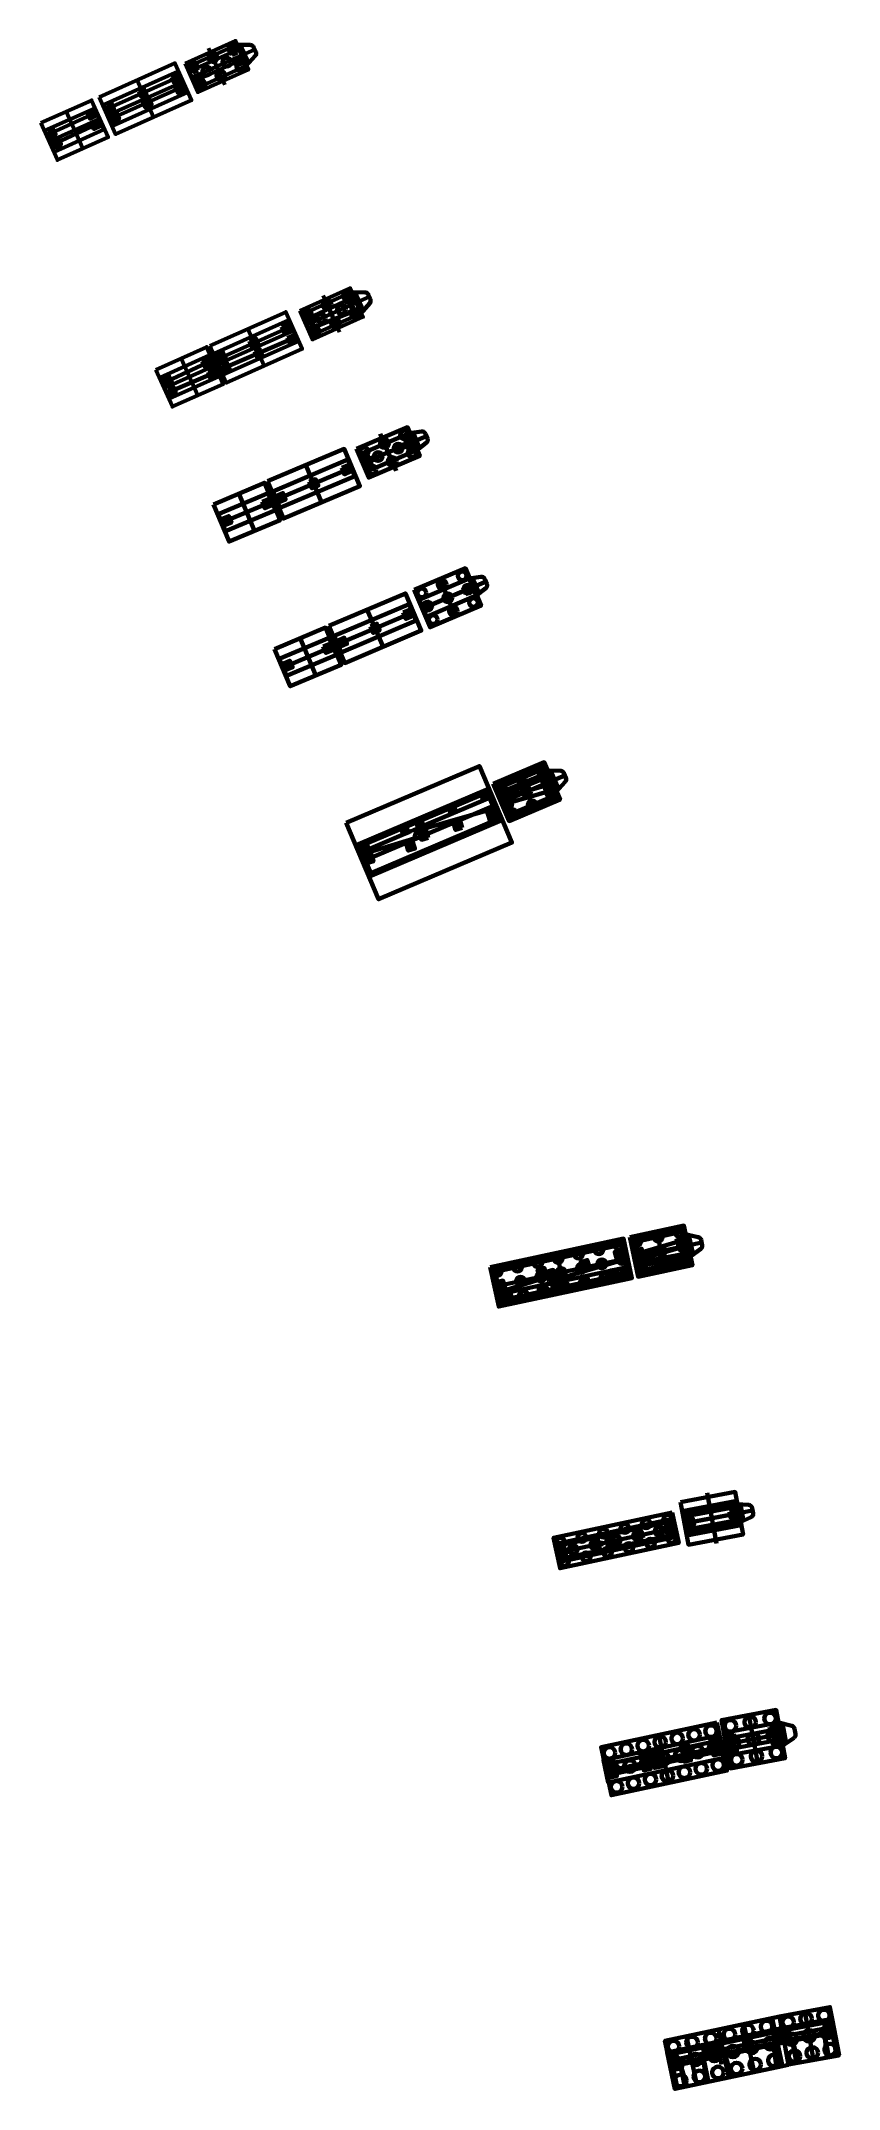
# Model space of a CAD drawing. Extents: x 9664 to 9803, y 11692 to 12046.
import ezdxf

# ---------------------------------------------------------------- set-up
doc = ezdxf.new("R2010")
doc.units = 0
doc.layers.add('опоры', color=5, linetype='Continuous', lineweight=60)

msp = doc.modelspace()

# ---------------------------------------------------------------- linework, layer by layer
at = {"layer": 'опоры', "color": 5, "lineweight": 60}
for p, q in [((9698.19, 12046.21), (9689.43, 12042.29)), ((9698.39, 12045.53), (9689.8, 12041.7)), ((9701.49, 12044.73), (9690.62, 12039.87)), ((9691, 12041.35), (9697.85, 12044.41)), ((9693.48, 12044.98), (9696.34, 12038.59)), ((9693.81, 12044.25), (9696.01, 12039.32)), ((9698.1, 12045.07), (9697.19, 12044.66)), ((9697.19, 12044.66), (9697.59, 12043.75)), ((9697.39, 12044.21), (9698.3, 12044.62)), ((9697.59, 12043.75), (9698.51, 12044.16)), ((9697.64, 12044.87), (9698.05, 12043.95)), ((9698.51, 12044.16), (9698.1, 12045.07)), ((9700.4, 12041.28), (9698.19, 12046.21)), ((9698.39, 12045.53), (9700.02, 12041.88)), ((9700.71, 12045.52), (9698.39, 12045.53)), ((9700.02, 12041.88), (9698.39, 12045.53)), ((9700.09, 12041.96), (9698.5, 12045.53)), ((9699.04, 12045.53), (9700.46, 12042.37)), ((9701.67, 12044.32), (9701.3, 12045.14)), ((9689.43, 12042.29), (9691.63, 12037.36)), ((9689.8, 12041.7), (9691.44, 12038.04)), ((9691.25, 12042.01), (9690.34, 12041.6)), ((9690.34, 12041.6), (9690.75, 12040.69)), ((9690.53, 12039.83), (9699.29, 12043.75)), ((9690.54, 12041.15), (9691.46, 12041.56)), ((9690.75, 12040.69), (9691.66, 12041.1)), ((9690.8, 12041.81), (9691.2, 12040.9)), ((9691.66, 12041.1), (9691.25, 12042.01)), ((9691.44, 12038.04), (9700.02, 12041.88)), ((9691.63, 12037.36), (9700.4, 12041.28)), ((9691.81, 12039.58), (9698.61, 12042.73)), ((9698.9, 12043.53), (9697.81, 12043.02)), ((9697.81, 12043.02), (9698.32, 12041.93)), ((9698.06, 12042.48), (9699.15, 12042.98)), ((9698.32, 12041.93), (9699.41, 12042.44)), ((9698.36, 12043.28), (9698.86, 12042.19)), ((9699.41, 12042.44), (9698.9, 12043.53)), ((9700.02, 12041.88), (9701.56, 12043.62)), ((9675.95, 12033.29), (9689.11, 12039.15)), ((9676.47, 12034.7), (9687.71, 12039.71)), ((9677.22, 12033.02), (9688.46, 12038.03)), ((9681.11, 12039.42), (9683.95, 12033.02)), ((9681.63, 12037), (9682.55, 12037.41)), ((9687.25, 12039.5), (9688.17, 12039.91)), ((9687.51, 12040.16), (9687.91, 12039.25)), ((9687.91, 12037.78), (9689.01, 12038.27)), ((9688.21, 12038.57), (9688.7, 12037.48)), ((9692.1, 12040.37), (9691.01, 12039.87)), ((9691.01, 12039.87), (9691.51, 12038.78)), ((9691.26, 12039.32), (9692.35, 12039.83)), ((9691.51, 12038.78), (9692.6, 12039.28)), ((9691.55, 12040.12), (9692.06, 12039.03)), ((9692.6, 12039.28), (9692.1, 12040.37)), ((9668.84, 12033.97), (9671.69, 12027.57)), ((9672.72, 12033.21), (9673.63, 12033.63)), ((9672.96, 12033.87), (9673.38, 12032.96)), ((9676.02, 12034.5), (9676.93, 12034.91)), ((9676.27, 12035.16), (9676.68, 12034.25)), ((9676.98, 12033.57), (9677.46, 12032.48)), ((9682.29, 12035.28), (9683.39, 12035.77)), ((9682.6, 12036.07), (9683.08, 12034.98)), ((9665.88, 12028.82), (9674.65, 12032.72)), ((9665.9, 12030.08), (9666.81, 12030.49)), ((9666.15, 12030.74), (9666.57, 12029.83)), ((9666.36, 12030.28), (9673.17, 12033.42)), ((9667.15, 12028.58), (9673.94, 12031.75)), ((9673.4, 12031.5), (9674.49, 12032)), ((9673.69, 12032.29), (9674.2, 12031.21)), ((9676.67, 12032.78), (9677.77, 12033.27)), ((9666.6, 12028.32), (9667.69, 12028.83)), ((9666.89, 12029.12), (9667.4, 12028.03)), ((9718.05, 12003.38), (9709.28, 11999.47)), ((9718.25, 12002.7), (9709.66, 11998.87)), ((9721.34, 12001.88), (9710.47, 11997.05)), ((9713.34, 12002.16), (9716.19, 11995.76)), ((9718.07, 12002.22), (9716.98, 12001.71)), ((9716.98, 12001.71), (9717.48, 12000.62)), ((9717.23, 12001.17), (9718.32, 12001.67)), ((9717.52, 12001.97), (9718.03, 12000.88)), ((9720.25, 11998.44), (9718.05, 12003.38)), ((9718.57, 12001.13), (9718.07, 12002.22)), ((9718.25, 12002.7), (9719.87, 11999.04)), ((9720.57, 12002.68), (9718.25, 12002.7)), ((9719.87, 11999.04), (9718.25, 12002.7)), ((9719.94, 11999.12), (9718.35, 12002.69)), ((9718.9, 12002.69), (9720.31, 11999.53)), ((9721.53, 12001.47), (9721.16, 12002.3)), ((9709.28, 11999.47), (9711.48, 11994.54)), ((9709.66, 11998.87), (9711.28, 11995.22)), ((9711.26, 11999.06), (9710.17, 11998.56)), ((9710.17, 11998.56), (9710.68, 11997.47)), ((9710.38, 11997.01), (9719.15, 12000.91)), ((9710.43, 11998.01), (9711.52, 11998.52)), ((9710.72, 11998.81), (9711.22, 11997.72)), ((9710.97, 11998.26), (9717.77, 12001.42)), ((9711.77, 11997.97), (9711.26, 11999.06)), ((9711.28, 11995.22), (9719.87, 11999.04)), ((9711.48, 11994.54), (9720.25, 11998.44)), ((9711.7, 11996.59), (9718.64, 11999.43)), ((9713.67, 12001.42), (9715.86, 11996.49)), ((9717.48, 12000.62), (9718.57, 12001.13)), ((9718.91, 12000.08), (9717.99, 11999.7)), ((9717.99, 11999.7), (9718.37, 11998.78)), ((9718.18, 11999.24), (9719.1, 11999.62)), ((9718.37, 11998.78), (9719.29, 11999.16)), ((9718.45, 11999.89), (9718.83, 11998.97)), ((9719.29, 11999.16), (9718.91, 12000.08)), ((9719.87, 11999.04), (9721.42, 12000.78)), ((9695.13, 11990.22), (9708.28, 11996.07)), ((9695.74, 11991.42), (9706.98, 11996.42)), ((9696.47, 11989.74), (9707.79, 11994.55)), ((9700.28, 11996.34), (9703.13, 11989.95)), ((9706.43, 11996.18), (9707.53, 11996.67)), ((9706.74, 11996.97), (9707.22, 11995.88)), ((9707.33, 11994.35), (9708.25, 11994.74)), ((9707.6, 11995.01), (9707.99, 11994.09)), ((9710.68, 11997.47), (9711.77, 11997.97)), ((9711.97, 11997.24), (9711.05, 11996.86)), ((9711.05, 11996.86), (9711.43, 11995.93)), ((9711.24, 11996.4), (9712.16, 11996.78)), ((9711.43, 11995.93), (9712.35, 11996.31)), ((9711.51, 11997.05), (9711.89, 11996.12)), ((9712.35, 11996.31), (9711.97, 11997.24)), ((9688.77, 11991.24), (9691.62, 11984.84)), ((9692.95, 11991.03), (9693.46, 11989.94)), ((9695.2, 11991.18), (9696.29, 11991.66)), ((9695.5, 11991.97), (9695.99, 11990.87)), ((9700.81, 11993.68), (9701.91, 11994.17)), ((9701.12, 11994.47), (9701.61, 11993.37)), ((9701.67, 11991.95), (9702.59, 11992.34)), ((9701.94, 11992.61), (9702.33, 11991.68)), ((9685.81, 11986.09), (9694.58, 11989.99)), ((9685.87, 11987.06), (9686.96, 11987.57)), ((9686.16, 11987.86), (9686.67, 11986.77)), ((9686.41, 11987.31), (9693.21, 11990.48)), ((9687.15, 11985.64), (9694.06, 11988.56)), ((9692.66, 11990.23), (9693.75, 11990.74)), ((9693.6, 11988.36), (9694.52, 11988.75)), ((9693.87, 11989.02), (9694.26, 11988.1)), ((9696.01, 11989.55), (9696.93, 11989.94)), ((9696.67, 11989.28), (9696.28, 11990.2)), ((9687.61, 11985.83), (9686.69, 11985.44)), ((9686.96, 11986.1), (9687.35, 11985.18)), ((9727.98, 11979.33), (9719.14, 11975.58)), ((9728.31, 11978.28), (9719.66, 11974.61)), ((9720.19, 11973.09), (9729.03, 11976.84)), ((9731.24, 11977.78), (9720.29, 11973.13)), ((9723.25, 11978.19), (9725.98, 11971.75)), ((9723.56, 11977.45), (9725.67, 11972.48)), ((9728.41, 11977.17), (9727.3, 11976.72)), ((9727.85, 11976.95), (9728.31, 11975.84)), ((9730.09, 11974.36), (9727.98, 11979.33)), ((9728.31, 11978.28), (9730.37, 11978.58)), ((9728.31, 11978.28), (9729.56, 11975.33)), ((9729.56, 11975.33), (9728.31, 11978.28)), ((9728.86, 11976.06), (9728.41, 11977.17)), ((9729.65, 11975.39), (9728.42, 11978.29)), ((9729.65, 11975.39), (9728.42, 11978.29)), ((9728.93, 11978.37), (9730.06, 11975.71)), ((9730.06, 11975.71), (9728.93, 11978.37)), ((9731.06, 11978.19), (9731.42, 11977.37)), ((9719.14, 11975.58), (9721.25, 11970.61)), ((9719.66, 11974.61), (9720.91, 11971.66)), ((9721.47, 11974.33), (9720.36, 11973.87)), ((9720.36, 11973.87), (9720.81, 11972.76)), ((9720.59, 11973.32), (9721.7, 11973.77)), ((9720.81, 11972.76), (9721.93, 11973.22)), ((9720.91, 11971.66), (9729.56, 11975.33)), ((9720.91, 11974.1), (9721.37, 11972.99)), ((9721.25, 11970.61), (9730.09, 11974.36)), ((9721.93, 11973.22), (9721.47, 11974.33)), ((9727.3, 11976.72), (9727.75, 11975.61)), ((9727.53, 11976.16), (9728.64, 11976.62)), ((9727.75, 11975.61), (9728.86, 11976.06)), ((9731.21, 11976.6), (9729.56, 11975.33)), ((9705.1, 11966.73), (9718.35, 11972.36)), ((9710.36, 11972.77), (9713.09, 11966.33)), ((9711.17, 11969.31), (9712.28, 11969.78)), ((9711.49, 11970.1), (9711.96, 11968.99)), ((9716.83, 11971.72), (9717.94, 11972.18)), ((9717.15, 11972.5), (9717.62, 11971.4)), ((9695.69, 11962.74), (9704.54, 11966.47)), ((9698.75, 11967.83), (9701.48, 11961.38)), ((9703.02, 11965.83), (9704.12, 11966.3)), ((9703.34, 11966.62), (9703.8, 11965.51)), ((9705.51, 11966.91), (9706.62, 11967.38)), ((9705.83, 11967.7), (9706.3, 11966.59)), ((9696.11, 11962.91), (9697.21, 11963.38)), ((9696.43, 11963.7), (9696.89, 11962.59)), ((9737.98, 11954.9), (9729.14, 11951.15)), ((9738.63, 11953.11), (9729.98, 11949.44)), ((9741.56, 11952.61), (9730.6, 11947.96)), ((9733.56, 11953.02), (9736.3, 11946.58)), ((9733.56, 11953.02), (9736.3, 11946.58)), ((9738.73, 11952.01), (9737.62, 11951.55)), ((9740.71, 11948.45), (9737.98, 11954.9)), ((9738.63, 11953.11), (9740.69, 11953.42)), ((9738.63, 11953.11), (9739.88, 11950.16)), ((9739.88, 11950.16), (9738.63, 11953.11)), ((9739.96, 11950.23), (9738.73, 11953.12)), ((9739.96, 11950.23), (9738.73, 11953.12)), ((9739.18, 11950.9), (9738.73, 11952.01)), ((9739.24, 11953.2), (9740.37, 11950.54)), ((9740.37, 11950.54), (9739.24, 11953.2)), ((9741.38, 11953.03), (9741.73, 11952.2)), ((9729.14, 11951.15), (9731.88, 11944.7)), ((9729.98, 11949.44), (9731.23, 11946.49)), ((9730.51, 11947.93), (9739.35, 11951.67)), ((9731.79, 11949.16), (9730.68, 11948.71)), ((9730.68, 11948.71), (9731.13, 11947.6)), ((9730.9, 11948.15), (9732.01, 11948.61)), ((9731.23, 11946.49), (9739.88, 11950.16)), ((9731.23, 11948.93), (9731.69, 11947.82)), ((9732.24, 11948.05), (9731.79, 11949.16)), ((9731.88, 11944.7), (9740.71, 11948.45)), ((9737.62, 11951.55), (9738.07, 11950.44)), ((9737.84, 11951), (9738.95, 11951.45)), ((9738.07, 11950.44), (9739.18, 11950.9)), ((9738.17, 11951.78), (9738.63, 11950.67)), ((9741.53, 11951.43), (9739.88, 11950.16)), ((9715.73, 11941.7), (9728.98, 11947.32)), ((9720.99, 11947.73), (9723.72, 11941.29)), ((9722.12, 11945.06), (9722.59, 11943.96)), ((9727.46, 11946.68), (9728.57, 11947.15)), ((9727.78, 11947.46), (9728.25, 11946.36)), ((9731.13, 11947.6), (9732.24, 11948.05)), ((9706.28, 11937.68), (9715.13, 11941.42)), ((9709.34, 11942.78), (9712.07, 11936.33)), ((9713.93, 11941.56), (9714.39, 11940.46)), ((9716.14, 11941.87), (9717.24, 11942.34)), ((9716.46, 11942.66), (9716.93, 11941.55)), ((9721.8, 11944.27), (9722.91, 11944.74)), ((9706.7, 11937.86), (9707.8, 11938.33)), ((9707.02, 11938.64), (9707.48, 11937.54)), ((9713.61, 11940.78), (9714.71, 11941.25)), ((9743.86, 11915.35), (9752.56, 11918.92)), ((9744.01, 11915), (9753.1, 11917.65)), ((9744.19, 11914.33), (9753.02, 11918.08)), ((9755.23, 11919.02), (9744.28, 11914.37)), ((9744.6, 11916.32), (9751.54, 11919.16)), ((9747.24, 11919.43), (9749.97, 11912.98)), ((9747.24, 11919.43), (9749.97, 11912.98)), ((9752.15, 11919.88), (9753.71, 11916.2)), ((9754.47, 11919.83), (9752.15, 11919.88)), ((9753.79, 11916.28), (9752.26, 11919.88)), ((9752.56, 11918.92), (9753.1, 11917.65)), ((9752.81, 11919.87), (9754.16, 11916.69)), ((9753.71, 11916.2), (9755.29, 11917.91)), ((9755.41, 11918.61), (9755.06, 11919.43)), ((9720.37, 11904.22), (9743.26, 11913.94)), ((9729.45, 11909.76), (9742.57, 11915.33)), ((9743.37, 11913.42), (9729.52, 11909.41)), ((9743.86, 11915.35), (9744.01, 11915)), ((9745.34, 11914.23), (9752.53, 11916.33)), ((9728.52, 11909.35), (9729.45, 11909.76)), ((9729.11, 11908.12), (9729.52, 11909.41)), ((9719.65, 11905.59), (9728.52, 11909.35)), ((9719.8, 11905.25), (9729.11, 11908.12)), ((9771.15, 11840.07), (9772.62, 11833.22)), ((9771.15, 11840.07), (9772.62, 11833.22)), ((9776.06, 11839.58), (9776.9, 11835.67)), ((9778.33, 11839.09), (9776.06, 11839.58)), ((9776.99, 11835.73), (9776.17, 11839.56)), ((9776.71, 11839.44), (9777.43, 11836.06)), ((9779.02, 11837.71), (9778.83, 11838.59)), ((9752.53, 11831.41), (9765.93, 11835.3)), ((9767.19, 11835.64), (9776.58, 11837.64)), ((9778.93, 11838.15), (9767.29, 11835.66)), ((9767.44, 11834.97), (9776.48, 11837.62)), ((9776.76, 11836.33), (9767.52, 11834.59)), ((9768.1, 11836.32), (9775.3, 11838.43)), ((9768.61, 11834.18), (9775.98, 11835.57)), ((9776.9, 11835.67), (9778.77, 11837.05)), ((9743.46, 11829.43), (9752.15, 11832.12)), ((9752.15, 11832.12), (9752.53, 11831.41)), ((9766.22, 11833.93), (9752.57, 11831.01)), ((9743.54, 11829.08), (9751.96, 11830.93)), ((9751.96, 11830.93), (9752.57, 11831.01)), ((9779.85, 11794.79), (9781.5, 11786)), ((9779.98, 11794.08), (9781.37, 11786.71)), ((9780.03, 11793.84), (9781.32, 11786.96)), ((9785, 11792.84), (9785.59, 11789.69)), ((9785, 11792.84), (9787.07, 11792.7)), ((9785.68, 11789.74), (9785.1, 11792.83)), ((9785.68, 11789.74), (9785.1, 11792.83)), ((9785.62, 11792.8), (9786.15, 11789.96)), ((9786.15, 11789.96), (9785.62, 11792.8)), ((9775.66, 11789.45), (9785.69, 11791.34)), ((9775.96, 11789.51), (9785.39, 11791.28)), ((9787.75, 11791.73), (9776.06, 11789.53)), ((9776.25, 11789.56), (9777.73, 11789.84)), ((9783.62, 11790.95), (9785.1, 11791.23)), ((9787.47, 11790.58), (9785.59, 11789.69)), ((9787.67, 11792.17), (9787.83, 11791.29)), ((9753.95, 11784.41), (9774.27, 11788.74)), ((9760.32, 11786.28), (9761.35, 11786.5)), ((9760.55, 11785.25), (9760.32, 11786.28)), ((9761.57, 11785.48), (9760.55, 11785.25)), ((9761.35, 11786.5), (9761.57, 11785.48)), ((9754.5, 11785), (9755.52, 11785.23)), ((9754.72, 11783.98), (9754.5, 11785)), ((9755.75, 11784.2), (9754.72, 11783.98)), ((9755.52, 11785.23), (9755.75, 11784.2)), ((9792.28, 11755), (9793.01, 11751.06)), ((9794.54, 11754.44), (9792.28, 11755)), ((9792.92, 11754.84), (9793.55, 11751.44)), ((9795.19, 11753.05), (9795.02, 11753.93)), ((9782.44, 11750.87), (9762.39, 11746.58)), ((9762.81, 11746.67), (9781.92, 11750.76)), ((9771.48, 11752.87), (9773.25, 11744.56)), ((9772.78, 11746.76), (9771.95, 11750.67)), ((9793.01, 11751.06), (9794.92, 11752.39)), ((9772.55, 11699.88), (9792.41, 11704.12)), ((9791.13, 11703.85), (9792.41, 11704.12)), ((9793.95, 11695.76), (9792.41, 11704.12)), ((9792.8, 11702.12), (9801.55, 11703.74)), ((9798.32, 11696.59), (9796.78, 11704.94)), ((9801.71, 11701.22), (9801.26, 11703.69)), ((9801.55, 11703.74), (9802.72, 11697.4)), ((9792.78, 11702.1), (9772.93, 11697.86)), ((9774.49, 11697.74), (9792.86, 11701.66)), ((9778.07, 11692.37), (9776.3, 11700.68)), ((9783.62, 11693.55), (9781.84, 11701.86)), ((9792.27, 11699.43), (9791.84, 11701.44)), ((9793.96, 11701.88), (9792.88, 11701.68)), ((9801.9, 11701.57), (9793.2, 11699.96)), ((9802.01, 11701.27), (9793.25, 11699.66)), ((9800.16, 11703.03), (9793.96, 11701.88)), ((9794.34, 11699.86), (9793.96, 11701.88)), ((9800.11, 11700.92), (9800.29, 11699.94)), ((9801.34, 11703.24), (9800.16, 11703.03)), ((9800.53, 11701), (9800.16, 11703.03)), ((9800.26, 11700.95), (9800.97, 11697.08)), ((9801.34, 11703.24), (9801.71, 11701.22)), ((9801.52, 11702.26), (9801.81, 11702.32)), ((9801.56, 11701.19), (9802.28, 11697.32)), ((9802.59, 11697.38), (9801.88, 11701.25)), ((9774.33, 11691.57), (9772.55, 11699.88)), ((9772.93, 11697.86), (9774.28, 11691.56)), ((9773.75, 11695.47), (9773.22, 11697.93)), ((9773.32, 11697.49), (9774.49, 11697.74)), ((9773.32, 11697.49), (9773.75, 11695.47)), ((9792.02, 11699.69), (9773.44, 11695.72)), ((9773.46, 11695.41), (9793.24, 11699.63)), ((9774.92, 11695.72), (9774.49, 11697.74)), ((9779.15, 11696.63), (9779.36, 11695.65)), ((9779.3, 11696.66), (9780.13, 11692.8)), ((9782.92, 11697.43), (9783.75, 11693.58)), ((9783.07, 11697.46), (9783.28, 11696.49)), ((9791.26, 11699.21), (9791.47, 11698.23)), ((9791.41, 11699.24), (9792.24, 11695.39)), ((9791.47, 11698.23), (9791.62, 11698.27)), ((9791.47, 11698.23), (9791.86, 11695.31)), ((9794.61, 11699.91), (9795.33, 11696.03)), ((9794.76, 11699.94), (9794.94, 11698.95)), ((9794.94, 11698.95), (9794.79, 11698.92)), ((9794.94, 11698.95), (9795.71, 11696.1)), ((9800.29, 11699.94), (9800.44, 11699.97)), ((9800.29, 11699.94), (9800.59, 11697.01)), ((9802.67, 11697.39), (9802.72, 11697.4)), ((9773.53, 11696.51), (9773.23, 11696.45)), ((9774.41, 11691.58), (9773.58, 11695.44)), ((9773.9, 11695.5), (9774.72, 11691.65)), ((9793.95, 11695.76), (9774.33, 11691.57)), ((9775.2, 11695.78), (9776.02, 11691.93)), ((9775.35, 11695.81), (9775.55, 11694.83)), ((9775.55, 11694.83), (9775.41, 11694.8)), ((9775.55, 11694.83), (9776.4, 11692.01)), ((9779.36, 11695.65), (9779.51, 11695.68)), ((9779.36, 11695.65), (9779.75, 11692.72)), ((9783.28, 11696.49), (9783.13, 11696.45)), ((9783.28, 11696.49), (9784.13, 11693.66)), ((9774.33, 11691.57), (9774.28, 11691.56)), ((9774.33, 11691.57), (9774.33, 11691.57))]:
    msp.add_line(p, q, dxfattribs=at)
at = {"layer": 'опоры', "color": 5, "lineweight": 60, "ltscale": 500}
for p, q in [((9743.91, 11916.03), (9745.29, 11916.6)), ((9744.88, 11915.62), (9744.32, 11917.01)), ((9750.85, 11918.88), (9752.23, 11919.45)), ((9751.82, 11918.47), (9751.26, 11919.86)), ((9751.81, 11916.12), (9753.25, 11916.54)), ((9752.75, 11915.61), (9752.32, 11917.05)), ((9735.01, 11912.78), (9736.39, 11913.37)), ((9735.99, 11912.38), (9735.4, 11913.76)), ((9740.67, 11915.18), (9742.05, 11915.77)), ((9741.65, 11914.79), (9741.07, 11916.17)), ((9744.62, 11914.02), (9746.06, 11914.44)), ((9745.55, 11913.51), (9745.13, 11914.95)), ((9726.76, 11909.26), (9728.15, 11909.85)), ((9727.75, 11908.87), (9727.16, 11910.25)), ((9729.35, 11910.38), (9730.73, 11910.96)), ((9730.33, 11909.98), (9729.74, 11911.36)), ((9735.98, 11910.13), (9737.42, 11910.54)), ((9736.91, 11909.62), (9736.49, 11911.06)), ((9741.88, 11911.84), (9743.33, 11912.25)), ((9742.81, 11911.33), (9742.4, 11912.77)), ((9719.86, 11906.34), (9721.24, 11906.93)), ((9720.84, 11905.95), (9720.25, 11907.33)), ((9727.77, 11906.55), (9729.2, 11906.99)), ((9728.71, 11906.05), (9728.27, 11907.48)), ((9730.07, 11908.42), (9731.51, 11908.83)), ((9731, 11907.9), (9730.58, 11909.35)), ((9720.6, 11904.33), (9722.04, 11904.78)), ((9721.54, 11903.84), (9721.1, 11905.27)), ((9774.58, 11838.22), (9776.02, 11838.64)), ((9775.51, 11837.71), (9775.09, 11839.15)), ((9743.13, 11830.5), (9765.72, 11835.33)), ((9753.84, 11836.37), (9755.3, 11829.52)), ((9758.91, 11833.64), (9758.49, 11835.08)), ((9763.89, 11835.86), (9765.33, 11836.28)), ((9764.82, 11835.35), (9764.4, 11836.79)), ((9767.38, 11836.11), (9768.82, 11836.54)), ((9768.31, 11835.6), (9767.89, 11837.04)), ((9768.75, 11833.44), (9768.47, 11834.92)), ((9775.25, 11835.43), (9776.72, 11835.71)), ((9776.12, 11834.83), (9775.84, 11836.31)), ((9744.31, 11830.07), (9743.87, 11831.51)), ((9750.54, 11832.78), (9751.97, 11833.22)), ((9751.48, 11832.28), (9751.03, 11833.72)), ((9752.07, 11832.44), (9753.51, 11832.86)), ((9753, 11831.93), (9752.59, 11833.37)), ((9757.95, 11831.54), (9759.42, 11831.85)), ((9757.98, 11834.15), (9759.42, 11834.57)), ((9758.84, 11830.96), (9758.53, 11832.43)), ((9763.06, 11832.63), (9764.52, 11832.94)), ((9763.95, 11832.05), (9763.63, 11833.52)), ((9767.87, 11834.04), (9769.35, 11834.32)), ((9743.37, 11830.57), (9744.8, 11831.01)), ((9744.66, 11828.7), (9746.12, 11829.02)), ((9745.55, 11828.13), (9745.23, 11829.59)), ((9750.48, 11829.98), (9751.94, 11830.3)), ((9751.37, 11829.41), (9751.05, 11830.87)), ((9752.85, 11830.45), (9754.31, 11830.76)), ((9753.74, 11829.87), (9753.42, 11831.34)), ((9773.4, 11787.79), (9773.09, 11789.26)), ((9776.25, 11789.56), (9777.73, 11789.84)), ((9777.13, 11788.97), (9776.85, 11790.44)), ((9783.62, 11790.95), (9785.1, 11791.23)), ((9784.5, 11790.35), (9784.22, 11791.83)), ((9755.28, 11783.87), (9754.96, 11785.34)), ((9760.21, 11785.72), (9761.68, 11786.04)), ((9761.11, 11785.15), (9760.79, 11786.61)), ((9762.3, 11786.19), (9763.77, 11786.5)), ((9763.19, 11785.61), (9762.88, 11787.08)), ((9767.4, 11787.28), (9768.87, 11787.59)), ((9768.29, 11786.7), (9767.98, 11788.17)), ((9772.51, 11788.37), (9773.98, 11788.68)), ((9754.39, 11784.44), (9755.86, 11784.76))]:
    msp.add_line(p, q, dxfattribs=at)
at = {"layer": 'опоры', "color": 5, "lineweight": 60, "ltscale": 10}
for p, q in [((9784.03, 11752.36), (9791.4, 11753.75)), ((9787.1, 11756.32), (9788.66, 11747.96)), ((9791.51, 11753.16), (9791.29, 11754.34)), ((9762.57, 11747.79), (9781.68, 11751.88)), ((9782.07, 11750.07), (9762.95, 11745.98)), ((9771.01, 11748.99), (9770.76, 11750.16)), ((9776.12, 11750.08), (9775.87, 11751.25)), ((9781.22, 11751.17), (9780.97, 11752.34)), ((9781.59, 11749.46), (9781.38, 11750.43)), ((9783.16, 11751.26), (9792.6, 11753.02)), ((9784.14, 11751.77), (9783.92, 11752.95)), ((9784.45, 11750.06), (9784.27, 11751.04)), ((9791.74, 11751.91), (9784.36, 11750.55)), ((9791.83, 11751.42), (9791.65, 11752.4)), ((9763.28, 11747.33), (9763.03, 11748.51)), ((9763.64, 11745.62), (9763.43, 11746.6)), ((9769.11, 11748.58), (9768.86, 11749.75)), ((9769.47, 11746.87), (9769.26, 11747.84)), ((9771.38, 11747.27), (9771.17, 11748.25)), ((9776.48, 11748.37), (9776.27, 11749.34)), ((9773.53, 11696.51), (9793.05, 11700.68)), ((9786.22, 11702.8), (9787.99, 11694.48)), ((9801.52, 11702.26), (9793.06, 11700.7)), ((9793.75, 11699.75), (9793.37, 11701.77)), ((9780.16, 11696.84), (9779.73, 11698.86)), ((9781.54, 11699.7), (9782.38, 11695.78))]:
    msp.add_line(p, q, dxfattribs=at)
at = {"layer": 'опоры', "color": 5, "lineweight": 60, "ltscale": 0.1}
for p, q in [((9801.12, 11701.11), (9800.75, 11703.14)), ((9774.34, 11695.6), (9773.91, 11697.61))]:
    msp.add_line(p, q, dxfattribs=at)
at = {"layer": 'опоры', "color": 5, "lineweight": 60}
for points in [[(9689.43, 12042.29), (9698.19, 12046.21), (9700.4, 12041.28), (9691.63, 12037.36)], [(9709.28, 11999.47), (9718.05, 12003.38), (9720.25, 11998.44), (9711.48, 11994.54)], [(9719.14, 11975.58), (9727.98, 11979.33), (9730.09, 11974.36), (9721.25, 11970.61)], [(9729.14, 11951.15), (9737.98, 11954.9), (9740.71, 11948.45), (9731.88, 11944.7)], [(9717.32, 11910.83), (9722.94, 11897.58), (9746.05, 11907.39), (9740.42, 11920.64)], [(9742.82, 11917.55), (9751.65, 11921.3), (9754.39, 11914.86), (9745.55, 11911.11)], [(9743.12, 11917.09), (9751.78, 11920.76), (9754.08, 11915.33), (9745.43, 11911.65)], [(9743.3, 11917.02), (9751.71, 11920.59), (9753.91, 11915.4), (9745.5, 11911.82)], [(9743.71, 11916.85), (9751.54, 11920.17), (9753.49, 11915.57), (9745.67, 11912.24)], [(9719.07, 11906.96), (9721.37, 11901.53), (9744.29, 11911.26), (9741.99, 11916.69)], [(9719.24, 11906.89), (9721.44, 11901.7), (9744.12, 11911.33), (9741.92, 11916.52)], [(9743.91, 11916.6), (9744.89, 11917), (9745.32, 11915.95), (9744.35, 11915.55)], [(9750.85, 11919.45), (9751.83, 11919.85), (9752.26, 11918.8), (9751.29, 11918.4)], [(9751.65, 11917.23), (9752.8, 11917.56), (9753.28, 11915.92), (9752.13, 11915.59)], [(9719.66, 11906.72), (9721.61, 11902.12), (9743.7, 11911.5), (9741.75, 11916.1)], [(9736.42, 11912.72), (9735.45, 11912.31), (9735.01, 11913.35), (9735.98, 11913.76)], [(9742.08, 11915.12), (9741.11, 11914.71), (9740.67, 11915.76), (9741.64, 11916.17)], [(9743.35, 11911.64), (9742.2, 11911.3), (9741.72, 11912.95), (9742.87, 11913.28)], [(9744.45, 11915.12), (9745.6, 11915.46), (9746.08, 11913.82), (9744.93, 11913.48)], [(9726.77, 11909.84), (9727.73, 11910.24), (9728.18, 11909.2), (9727.21, 11908.79)], [(9730.76, 11910.31), (9729.79, 11909.9), (9729.35, 11910.95), (9730.31, 11911.36)], [(9731.53, 11908.22), (9730.38, 11907.88), (9729.91, 11909.52), (9731.06, 11909.86)], [(9737.44, 11909.93), (9736.29, 11909.59), (9735.81, 11911.23), (9736.97, 11911.57)], [(9719.86, 11906.92), (9720.83, 11907.32), (9721.27, 11906.28), (9720.3, 11905.87)], [(9727.59, 11907.65), (9728.73, 11908.01), (9729.24, 11906.37), (9728.09, 11906.02)], [(9720.42, 11905.44), (9721.57, 11905.79), (9722.07, 11904.16), (9720.92, 11903.81)], [(9742.3, 11833.9), (9743.76, 11827.06), (9766.84, 11831.99), (9765.38, 11838.83)], [(9766.46, 11839.06), (9775.85, 11841.07), (9777.31, 11834.22), (9767.92, 11832.22)], [(9766.67, 11838.55), (9775.86, 11840.51), (9777.1, 11834.74), (9767.9, 11832.78)], [(9766.83, 11838.45), (9775.76, 11840.36), (9776.94, 11834.84), (9768, 11832.93)], [(9767.21, 11838.2), (9775.52, 11839.98), (9776.56, 11835.09), (9768.25, 11833.31)], [(9774.56, 11838.84), (9775.71, 11839.17), (9776.19, 11837.53), (9775.04, 11837.19)], [(9742.61, 11833.41), (9743.85, 11827.64), (9766.53, 11832.48), (9765.3, 11838.25)], [(9743.95, 11827.79), (9766.38, 11832.58), (9765.2, 11838.1), (9742.77, 11833.31)], [(9743.15, 11833.06), (9744.19, 11828.17), (9766, 11832.83), (9764.96, 11837.72)], [(9758.43, 11833.12), (9759.59, 11833.46), (9759.11, 11835.1), (9757.96, 11834.77)], [(9764.34, 11834.84), (9765.49, 11835.17), (9765.02, 11836.81), (9763.87, 11836.48)], [(9767.36, 11836.73), (9768.51, 11837.07), (9768.99, 11835.43), (9767.84, 11835.09)], [(9775.35, 11836.07), (9776.39, 11836.26), (9776.6, 11835.15), (9775.56, 11834.96)], [(9743.84, 11829.55), (9744.99, 11829.91), (9744.48, 11831.54), (9743.34, 11831.19)], [(9751.01, 11831.76), (9752.15, 11832.12), (9751.65, 11833.75), (9750.5, 11833.4)], [(9752.53, 11831.41), (9753.68, 11831.75), (9753.2, 11833.39), (9752.05, 11833.06)], [(9758.28, 11831.07), (9759.31, 11831.29), (9759.07, 11832.4), (9758.04, 11832.18)], [(9763.39, 11832.16), (9764.41, 11832.38), (9764.17, 11833.49), (9763.15, 11833.27)], [(9767.98, 11834.68), (9769.01, 11834.88), (9769.22, 11833.76), (9768.19, 11833.57)], [(9744.99, 11828.24), (9746.02, 11828.46), (9745.77, 11829.57), (9744.75, 11829.34)], [(9750.81, 11829.51), (9751.84, 11829.74), (9751.59, 11830.85), (9750.57, 11830.62)], [(9753.18, 11829.98), (9754.2, 11830.2), (9753.97, 11831.31), (9752.94, 11831.09)], [(9775.26, 11793.19), (9784.7, 11794.97), (9786.09, 11787.6), (9776.65, 11785.82)], [(9775.76, 11791.1), (9785, 11792.84), (9785.59, 11789.69), (9776.35, 11787.95)], [(9775.91, 11790.99), (9784.89, 11792.69), (9785.44, 11789.8), (9776.46, 11788.11)], [(9773.81, 11791.41), (9774.94, 11786.13), (9754.4, 11781.74), (9753.28, 11787.03)], [(9753.71, 11785.99), (9754.38, 11782.86), (9774.51, 11787.16), (9773.84, 11790.29)], [(9754.25, 11785.65), (9754.73, 11783.4), (9773.97, 11787.5), (9773.49, 11789.75)], [(9773.87, 11788.12), (9772.84, 11787.9), (9772.62, 11788.93), (9773.65, 11789.15)], [(9776.29, 11790.74), (9784.64, 11792.31), (9785.06, 11790.05), (9776.71, 11788.48)], [(9776.38, 11790.12), (9777.41, 11790.32), (9777.6, 11789.28), (9776.57, 11789.09)], [(9783.75, 11791.51), (9784.78, 11791.7), (9784.97, 11790.67), (9783.94, 11790.48)], [(9763.66, 11785.94), (9762.63, 11785.72), (9762.41, 11786.75), (9763.44, 11786.97)], [(9768.76, 11787.03), (9767.73, 11786.81), (9767.52, 11787.84), (9768.54, 11788.06)], [(9781.55, 11755.02), (9761.5, 11750.74), (9763.28, 11742.42), (9783.33, 11746.71)], [(9792.28, 11755), (9782.75, 11753.22), (9783.48, 11749.29), (9793.01, 11751.06)], [(9781.99, 11752.82), (9761.9, 11748.52), (9762.73, 11744.61), (9782.83, 11748.9)], [(9791.13, 11703.85), (9772.55, 11699.88), (9774.33, 11691.57), (9792.91, 11695.53)], [(9801.13, 11705.75), (9792.43, 11704.14), (9793.97, 11695.78), (9802.67, 11697.39)], [(9787.32, 11700.48), (9786.15, 11700.23), (9786.58, 11698.21), (9787.76, 11698.46)], [(9792.43, 11701.57), (9791.26, 11701.32), (9791.69, 11699.3), (9792.86, 11699.55)], [(9780.32, 11698.98), (9779.15, 11698.73), (9779.58, 11696.72), (9780.75, 11696.97)], [(9782.22, 11699.39), (9781.05, 11699.14), (9781.48, 11697.12), (9782.65, 11697.37)]]:
    msp.add_lwpolyline(points, close=True, dxfattribs=at)
for points in [[(9674.53, 12036.49), (9677.38, 12030.09), (9690.53, 12035.95), (9687.68, 12042.35), (9674.53, 12036.49)], [(9675.28, 12035.18), (9676.9, 12031.53), (9689.78, 12037.26), (9688.16, 12040.91), (9675.28, 12035.18)], [(9681.43, 12037.46), (9681.84, 12036.55), (9682.75, 12036.95), (9682.34, 12037.87), (9681.43, 12037.46)], [(9687.05, 12039.96), (9687.46, 12039.05), (9688.37, 12039.45), (9687.96, 12040.37), (9687.05, 12039.96)], [(9687.67, 12038.33), (9688.15, 12037.23), (9689.25, 12037.72), (9688.76, 12038.82), (9687.67, 12038.33)], [(9664.46, 12032.02), (9667.31, 12025.62), (9676.08, 12029.53), (9673.23, 12035.92), (9664.46, 12032.02)], [(9665.16, 12030.69), (9666.79, 12027.03), (9675.37, 12030.86), (9673.75, 12034.51), (9665.16, 12030.69)], [(9672.51, 12033.66), (9672.93, 12032.75), (9673.84, 12033.17), (9673.42, 12034.08), (9672.51, 12033.66)], [(9675.81, 12034.96), (9676.22, 12034.04), (9677.13, 12034.45), (9676.73, 12035.36), (9675.81, 12034.96)], [(9676.43, 12033.33), (9676.92, 12032.23), (9678.01, 12032.72), (9677.52, 12033.82), (9676.43, 12033.33)], [(9682.05, 12035.83), (9682.54, 12034.73), (9683.63, 12035.22), (9683.14, 12036.32), (9682.05, 12035.83)], [(9665.7, 12030.53), (9666.11, 12029.62), (9667.02, 12030.04), (9666.6, 12030.95), (9665.7, 12030.53)], [(9673.15, 12032.04), (9673.65, 12030.95), (9674.74, 12031.46), (9674.23, 12032.55), (9673.15, 12032.04)], [(9666.35, 12028.87), (9666.86, 12027.78), (9667.95, 12028.29), (9667.44, 12029.37), (9666.35, 12028.87)], [(9693.71, 11993.41), (9696.55, 11987.02), (9709.71, 11992.88), (9706.86, 11999.27), (9693.71, 11993.41)], [(9694.45, 11992.11), (9696.08, 11988.45), (9708.96, 11994.19), (9707.33, 11997.84), (9694.45, 11992.11)], [(9700.57, 11994.23), (9701.67, 11994.71), (9702.15, 11993.62), (9701.06, 11993.13), (9700.57, 11994.23)], [(9706.19, 11996.73), (9707.29, 11997.22), (9707.77, 11996.12), (9706.68, 11995.63), (9706.19, 11996.73)], [(9707.14, 11994.81), (9708.06, 11995.2), (9708.45, 11994.28), (9707.53, 11993.89), (9707.14, 11994.81)], [(9684.39, 11989.29), (9687.24, 11982.89), (9696.01, 11986.8), (9693.16, 11993.19), (9684.39, 11989.29)], [(9685.09, 11987.96), (9686.72, 11984.3), (9695.3, 11988.12), (9693.68, 11991.78), (9685.09, 11987.96)], [(9692.41, 11990.77), (9692.92, 11989.69), (9694, 11990.19), (9693.5, 11991.28), (9692.41, 11990.77)], [(9694.95, 11991.72), (9696.05, 11992.21), (9696.54, 11991.12), (9695.44, 11990.63), (9694.95, 11991.72)], [(9701.48, 11992.41), (9702.4, 11992.8), (9702.79, 11991.88), (9701.87, 11991.49), (9701.48, 11992.41)], [(9685.61, 11987.6), (9686.12, 11986.51), (9687.21, 11987.02), (9686.7, 11988.11), (9685.61, 11987.6)], [(9693.41, 11988.83), (9693.8, 11987.9), (9694.72, 11988.29), (9694.33, 11989.21), (9693.41, 11988.83)], [(9695.82, 11990.01), (9696.74, 11990.4), (9697.13, 11989.48), (9696.21, 11989.09), (9695.82, 11990.01)], [(9686.5, 11985.91), (9686.89, 11984.98), (9687.81, 11985.37), (9687.42, 11986.29), (9686.5, 11985.91)], [(9703.73, 11969.96), (9706.47, 11963.51), (9719.72, 11969.14), (9716.99, 11975.58), (9703.73, 11969.96)], [(9704.63, 11968.22), (9705.84, 11965.37), (9718.82, 11970.87), (9717.61, 11973.73), (9704.63, 11968.22)], [(9694.33, 11965.96), (9697.06, 11959.51), (9705.9, 11963.25), (9703.17, 11969.7), (9694.33, 11965.96)], [(9710.94, 11969.86), (9711.41, 11968.76), (9712.51, 11969.23), (9712.04, 11970.33), (9710.94, 11969.86)], [(9716.6, 11972.27), (9717.07, 11971.16), (9718.17, 11971.63), (9717.7, 11972.74), (9716.6, 11972.27)], [(9695.16, 11964.25), (9696.41, 11961.3), (9705.07, 11964.96), (9703.82, 11967.91), (9695.16, 11964.25)], [(9702.78, 11966.38), (9703.25, 11965.28), (9704.36, 11965.75), (9703.89, 11966.85), (9702.78, 11966.38)], [(9705.28, 11967.46), (9705.75, 11966.36), (9706.85, 11966.83), (9706.38, 11967.93), (9705.28, 11967.46)], [(9695.87, 11963.47), (9696.34, 11962.36), (9697.45, 11962.83), (9696.98, 11963.93), (9695.87, 11963.47)], [(9714.36, 11944.92), (9717.09, 11938.47), (9730.35, 11944.1), (9727.61, 11950.54), (9714.36, 11944.92)], [(9715.26, 11943.18), (9716.47, 11940.33), (9729.45, 11945.84), (9728.24, 11948.69), (9715.26, 11943.18)], [(9721.57, 11944.83), (9722.04, 11943.72), (9723.14, 11944.19), (9722.67, 11945.3), (9721.57, 11944.83)], [(9727.23, 11947.23), (9727.7, 11946.13), (9728.8, 11946.59), (9728.33, 11947.7), (9727.23, 11947.23)], [(9704.92, 11940.91), (9707.65, 11934.46), (9716.49, 11938.2), (9713.76, 11944.64), (9704.92, 11940.91)], [(9705.75, 11939.2), (9707, 11936.25), (9715.66, 11939.91), (9714.41, 11942.86), (9705.75, 11939.2)], [(9713.37, 11941.33), (9713.84, 11940.23), (9714.95, 11940.69), (9714.48, 11941.8), (9713.37, 11941.33)], [(9715.91, 11942.42), (9716.37, 11941.32), (9717.48, 11941.79), (9717.01, 11942.89), (9715.91, 11942.42)], [(9706.46, 11938.41), (9706.93, 11937.31), (9708.04, 11937.77), (9707.57, 11938.88), (9706.46, 11938.41)], [(9784.99, 11793.4), (9775.56, 11791.62)], [(9754.48, 11783.02), (9774.35, 11787.26), (9773.74, 11790.13), (9753.87, 11785.89)], [(9785.79, 11789.17), (9776.36, 11787.39)], [(9754.48, 11783.02), (9753.87, 11785.89)], [(9792.23, 11754.99), (9791.82, 11757.2), (9782.38, 11755.44), (9782.79, 11753.23)], [(9790.7, 11754.23), (9790.92, 11753.05), (9792.1, 11753.27), (9791.88, 11754.45), (9790.7, 11754.23)], [(9793.01, 11751.06), (9792.16, 11752.94), (9792.28, 11755)], [(9768.27, 11749.63), (9768.52, 11748.45), (9769.69, 11748.7), (9769.44, 11749.88), (9768.27, 11749.63)], [(9770.18, 11750.03), (9770.43, 11748.86), (9771.6, 11749.11), (9771.35, 11750.28), (9770.18, 11750.03)], [(9775.28, 11751.12), (9775.53, 11749.95), (9776.7, 11750.2), (9776.45, 11751.38), (9775.28, 11751.12)], [(9780.38, 11752.22), (9780.64, 11751.04), (9781.81, 11751.29), (9781.56, 11752.47), (9780.38, 11752.22)], [(9780.79, 11750.31), (9781, 11749.33), (9782.17, 11749.58), (9781.97, 11750.56), (9780.79, 11750.31)], [(9782.83, 11748.9), (9781.92, 11750.76), (9781.99, 11752.82)], [(9783.48, 11749.29), (9783.6, 11751.34), (9782.75, 11753.22)], [(9784.51, 11753.06), (9784.73, 11751.88), (9783.55, 11751.66), (9783.33, 11752.84), (9784.51, 11753.06)], [(9783.53, 11749.29), (9783.94, 11747.08), (9793.38, 11748.84), (9792.96, 11751.05)], [(9784.86, 11751.15), (9785.04, 11750.17), (9783.86, 11749.95), (9783.68, 11750.93), (9784.86, 11751.15)], [(9791.06, 11752.29), (9791.24, 11751.31), (9792.42, 11751.53), (9792.24, 11752.51), (9791.06, 11752.29)], [(9762.73, 11744.61), (9762.81, 11746.67), (9761.9, 11748.52)], [(9763.61, 11748.63), (9763.86, 11747.46), (9762.69, 11747.21), (9762.44, 11748.38), (9763.61, 11748.63)], [(9764.02, 11746.72), (9764.23, 11745.75), (9763.06, 11745.5), (9762.85, 11746.47), (9764.02, 11746.72)], [(9768.68, 11747.72), (9768.88, 11746.74), (9770.06, 11746.99), (9769.85, 11747.97), (9768.68, 11747.72)], [(9770.58, 11748.13), (9770.79, 11747.15), (9771.97, 11747.4), (9771.76, 11748.38), (9770.58, 11748.13)], [(9775.69, 11749.22), (9775.9, 11748.24), (9777.07, 11748.49), (9776.86, 11749.47), (9775.69, 11749.22)], [(9801.5, 11703.73), (9801.13, 11705.75), (9792.43, 11704.14), (9793.97, 11695.78), (9802.67, 11697.39)]]:
    msp.add_lwpolyline(points, dxfattribs=at)
at = {"layer": 'опоры', "color": 5, "lineweight": 60, "ltscale": 10}
msp.add_lwpolyline([(9783.94, 11747.08), (9793.38, 11748.84), (9791.82, 11757.2), (9782.38, 11755.44)], close=True, dxfattribs=at)
at = {"layer": 'опоры', "color": 5, "lineweight": 60}
for centre, radius in [((9697.69, 12044.89), 0.75), ((9690.75, 12041.79), 0.75), ((9693.18, 12041.01), 0.75), ((9694.22, 12043.34), 0.75), ((9695.61, 12040.24), 0.75), ((9696.65, 12042.56), 0.75), ((9699.07, 12041.79), 0.75), ((9692.14, 12038.69), 0.75), ((9717.54, 12002.06), 0.75), ((9710.6, 11998.97), 0.75), ((9713.03, 11998.18), 0.75), ((9714.07, 12000.51), 0.75), ((9715.46, 11997.4), 0.75), ((9716.5, 11999.73), 0.75), ((9718.93, 11998.95), 0.75), ((9711.98, 11995.86), 0.75), ((9723.95, 11976.53), 0.75), ((9727.45, 11978.02), 0.75), ((9720.45, 11975.05), 0.75), ((9722.86, 11974.23), 0.75), ((9725.28, 11973.4), 0.75), ((9726.36, 11975.71), 0.75), ((9728.77, 11974.89), 0.75), ((9721.78, 11971.92), 0.75), ((9733.95, 11952.1), 0.75), ((9737.45, 11953.59), 0.75), ((9738.43, 11951.28), 0.75), ((9730.45, 11950.62), 0.75), ((9731.43, 11948.32), 0.75), ((9734.93, 11949.8), 0.75), ((9739.4, 11948.98), 0.75), ((9732.41, 11946.01), 0.75), ((9735.9, 11947.5), 0.75), ((9751.12, 11919.99), 0.75), ((9744.13, 11917.02), 0.75), ((9744.6, 11916.32), 0.3), ((9747.63, 11918.51), 0.75), ((9748.6, 11916.21), 0.75), ((9751.54, 11919.16), 0.3), ((9752.1, 11917.69), 0.75), ((9752.53, 11916.33), 0.3), ((9735.7, 11913.07), 0.3), ((9741.36, 11915.48), 0.3), ((9745.11, 11914.72), 0.75), ((9745.34, 11914.23), 0.3), ((9746.08, 11912.42), 0.75), ((9749.58, 11913.91), 0.75), ((9753.08, 11915.39), 0.75), ((9727.45, 11909.56), 0.3), ((9730.04, 11910.67), 0.3), ((9736.7, 11910.34), 0.3), ((9742.61, 11912.05), 0.3), ((9720.55, 11906.64), 0.3), ((9728.49, 11906.77), 0.3), ((9730.79, 11908.62), 0.3), ((9721.32, 11904.56), 0.3), ((9767.64, 11838.29), 0.75), ((9771.36, 11839.09), 0.75), ((9775.08, 11839.88), 0.75), ((9775.3, 11838.43), 0.3), ((9750.53, 11834.64), 0.75), ((9754.05, 11835.39), 0.75), ((9757.57, 11836.14), 0.75), ((9761.09, 11836.89), 0.75), ((9761.61, 11834.45), 0.75), ((9764.61, 11837.65), 0.75), ((9764.61, 11836.07), 0.3), ((9765.14, 11835.2), 0.75), ((9768.17, 11835.85), 0.75), ((9768.1, 11836.32), 0.3), ((9771.88, 11836.64), 0.75), ((9772.41, 11834.2), 0.75), ((9775.6, 11837.44), 0.75), ((9776.12, 11834.99), 0.75), ((9775.98, 11835.57), 0.3), ((9743.49, 11833.13), 0.75), ((9744.01, 11830.69), 0.75), ((9747.01, 11833.89), 0.75), ((9747.53, 11831.44), 0.75), ((9751.05, 11832.19), 0.75), ((9751.25, 11833), 0.3), ((9752.79, 11832.65), 0.3), ((9754.57, 11832.95), 0.75), ((9758.09, 11833.7), 0.75), ((9758.62, 11831.25), 0.75), ((9758.68, 11831.7), 0.3), ((9758.7, 11834.36), 0.3), ((9762.14, 11832), 0.75), ((9763.79, 11832.79), 0.3), ((9765.66, 11832.76), 0.75), ((9768.69, 11833.4), 0.75), ((9768.61, 11834.18), 0.3), ((9744.53, 11828.24), 0.75), ((9744.09, 11830.79), 0.3), ((9745.39, 11828.86), 0.3), ((9748.05, 11829), 0.75), ((9751.58, 11829.75), 0.75), ((9751.21, 11830.14), 0.3), ((9753.58, 11830.61), 0.3), ((9755.1, 11830.5), 0.75), ((9765.61, 11788.64), 0.75), ((9769.33, 11789.43), 0.75), ((9771.54, 11788.16), 0.75), ((9773.05, 11790.22), 0.75), ((9773.24, 11788.52), 0.3), ((9776.99, 11789.7), 0.3), ((9784.36, 11791.09), 0.3), ((9754.46, 11786.26), 0.75), ((9756.68, 11784.99), 0.75), ((9758.18, 11787.05), 0.75), ((9760.39, 11785.78), 0.75), ((9760.95, 11785.88), 0.3), ((9761.9, 11787.84), 0.75), ((9762.61, 11784.52), 0.75), ((9763.03, 11786.35), 0.3), ((9764.11, 11786.58), 0.75), ((9766.32, 11785.31), 0.75), ((9767.83, 11787.37), 0.75), ((9768.14, 11787.44), 0.3), ((9770.04, 11786.1), 0.75), ((9773.76, 11786.9), 0.75), ((9755.17, 11782.93), 0.75), ((9755.12, 11784.6), 0.3), ((9758.89, 11783.72), 0.75), ((9777.61, 11752.9), 1), ((9780.54, 11753.53), 1), ((9783.89, 11754.45), 1), ((9787.33, 11755.09), 1), ((9790.77, 11755.73), 1), ((9791.32, 11752.78), 1), ((9762.94, 11749.76), 1), ((9765.87, 11750.39), 1), ((9768.8, 11751.02), 1), ((9771.74, 11751.65), 1), ((9774.67, 11752.27), 1), ((9775.3, 11749.34), 1), ((9778.23, 11749.97), 1), ((9781.17, 11750.59), 1), ((9784.44, 11751.5), 1), ((9787.88, 11752.14), 1), ((9788.43, 11749.19), 1), ((9791.87, 11749.83), 1), ((9763.56, 11746.83), 1), ((9766.5, 11747.46), 1), ((9769.43, 11748.09), 1), ((9772.36, 11748.71), 1), ((9772.99, 11745.78), 1), ((9775.93, 11746.41), 1), ((9778.86, 11747.03), 1), ((9781.79, 11747.66), 1), ((9784.99, 11748.55), 1), ((9764.19, 11743.9), 1), ((9767.12, 11744.52), 1), ((9770.06, 11745.15), 1), ((9793.91, 11703.14), 1), ((9797, 11703.72), 1), ((9800.1, 11704.29), 1), ((9777.26, 11699.61), 1), ((9780.49, 11700.3), 1), ((9783.72, 11700.99), 1), ((9786.94, 11701.67), 1), ((9790.17, 11702.36), 1), ((9790.8, 11699.43), 1), ((9794.45, 11700.19), 1), ((9797.55, 11700.77), 1), ((9800.65, 11701.34), 1), ((9774.04, 11698.92), 1), ((9774.66, 11695.98), 1), ((9777.89, 11696.67), 1), ((9781.12, 11697.36), 1), ((9784.34, 11698.05), 1), ((9787.57, 11698.74), 1), ((9788.2, 11695.81), 1), ((9791.42, 11696.5), 1), ((9795, 11697.24), 1), ((9798.09, 11697.82), 1), ((9801.19, 11698.39), 1), ((9775.29, 11693.05), 1), ((9778.52, 11693.74), 1), ((9781.74, 11694.43), 1), ((9784.97, 11695.12), 1)]:
    msp.add_circle(centre, radius, dxfattribs=at)
for centre, start, end in [((9700.71, 12044.87), 24.0875, 89.7535), ((9701.08, 12044.05), 318.4215, 24.0875), ((9720.57, 12002.03), 23.9875, 89.6535), ((9720.93, 12001.21), 318.3215, 23.9875), ((9730.47, 11977.94), 22.9879, 98.4879), ((9730.82, 11977.11), 307.4879, 22.9879), ((9740.78, 11952.77), 22.9879, 98.4879), ((9741.13, 11951.94), 307.4879, 22.9879), ((9754.46, 11919.18), 23.0013, 88.6673), ((9754.81, 11918.35), 317.3353, 23.0013), ((9778.2, 11838.45), 12.0569, 77.7229), ((9778.38, 11837.57), 306.3909, 12.0569), ((9787.03, 11792.05), 10.6672, 86.1672), ((9787.19, 11791.17), 295.1672, 10.6672), ((9794.38, 11753.81), 10.5672, 76.2332), ((9794.55, 11752.93), 304.9012, 10.5672)]:
    msp.add_arc(centre, 0.65, start, end, dxfattribs=at)

doc.saveas('drawing.dxf')
